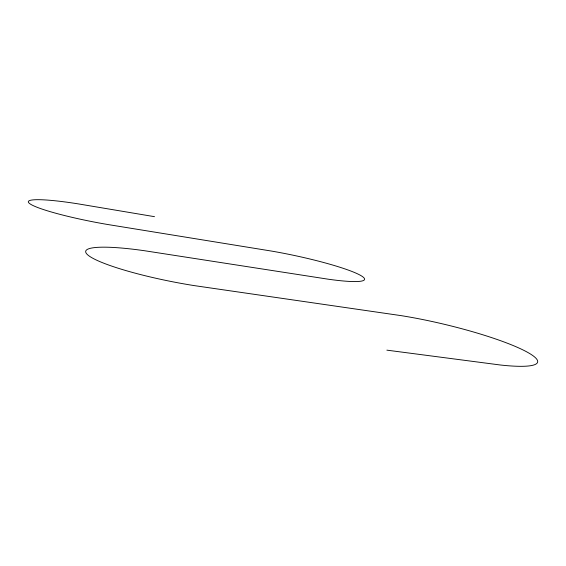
<?xml version="1.0" encoding="UTF-8"?>
<svg xmlns="http://www.w3.org/2000/svg" width="566" height="566" viewBox="0 0 566 566"><rect width="100%" height="100%" fill="white"/><g stroke="black" fill="none" stroke-linecap="round" stroke-linejoin="round"><path stroke-width="0.85" d="M386.868 350.149L500.16 364.978A98.3 14.949 13.5 0 0 523.734 350.312A98.3 14.949 13.5 0 0 401.174 315.644L194.06 285.582A88.961 12.884 11.3 0 1 89.244 256.065A88.961 12.884 11.3 0 1 144.62 250.745L327.976 279.165A72.788 8.646 12.1 0 0 358.78 274.446A72.788 8.646 12.1 0 0 271.659 251.099L107.278 224.433A68.918 7.556 10.9 0 1 29.878 203.746A68.918 7.556 10.9 0 1 78.073 203.852L154.504 216.672"/></g></svg>
